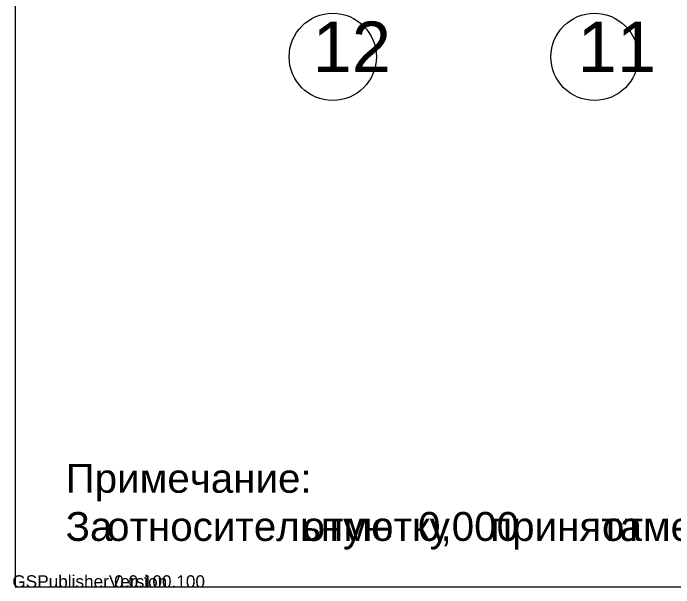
# Model space of a CAD drawing. Extents: x 8 to 21351, y 0 to 420.
# Drawn here: x 19387.5 to 19463.2, y 4.9 to 70.7 of the extents above; entities that cross this region are included whole.
import ezdxf

# ---------------------------------------------------------------- set-up
doc = ezdxf.new("R2010")
doc.units = 0
doc.styles.add('TEYPDFCAD_TEXT', font='arial.ttf')

msp = doc.modelspace()

# ---------------------------------------------------------------- linework, layer by layer
at = {"color": 7, "lineweight": 20}
for p, q in [((19387.715, 291.981), (19387.715, 4.98)), ((19387.715, 4.981), (19782.716, 4.981))]:
    msp.add_line(p, q, dxfattribs=at)
at = {"color": 7, "lineweight": 15}
for centre in [(19424.109, 65.692), (19454.109, 65.692)]:
    msp.add_circle(centre, 5, dxfattribs=at)

# ---------------------------------------------------------------- texts
at = {"color": 7, "style": 'TEYPDFCAD_TEXT'}
for s, height, p in [('12', 5.7926, (19421.791, 63.942)), ('11', 5.7926, (19452.178, 63.942)), ('Примечание:', 3.30906, (19393.502, 15.767)), ('За', 3.3091, (19393.502, 10.249)), ('0,000', 3.3091, (19433.89, 10.249)), ('относительную', 3.30906, (19398.247, 10.249)), ('отметку', 3.3091, (19420.647, 10.249)), ('принята', 3.3091, (19442.165, 10.249)), ('отметка', 3.3091, (19454.966, 10.249))]:
    msp.add_text(s, height=height, dxfattribs=at).set_placement(p)
at = {"color": 0, "true_color": 0xffffff, "style": 'TEYPDFCAD_TEXT'}
for s, p in [('GSPublisherVersion', (19387.391, 4.899)), ('0.0.100.100', (19399.057, 4.899))]:
    msp.add_text(s, height=1.41111, dxfattribs=at).set_placement(p)

doc.saveas('drawing.dxf')
